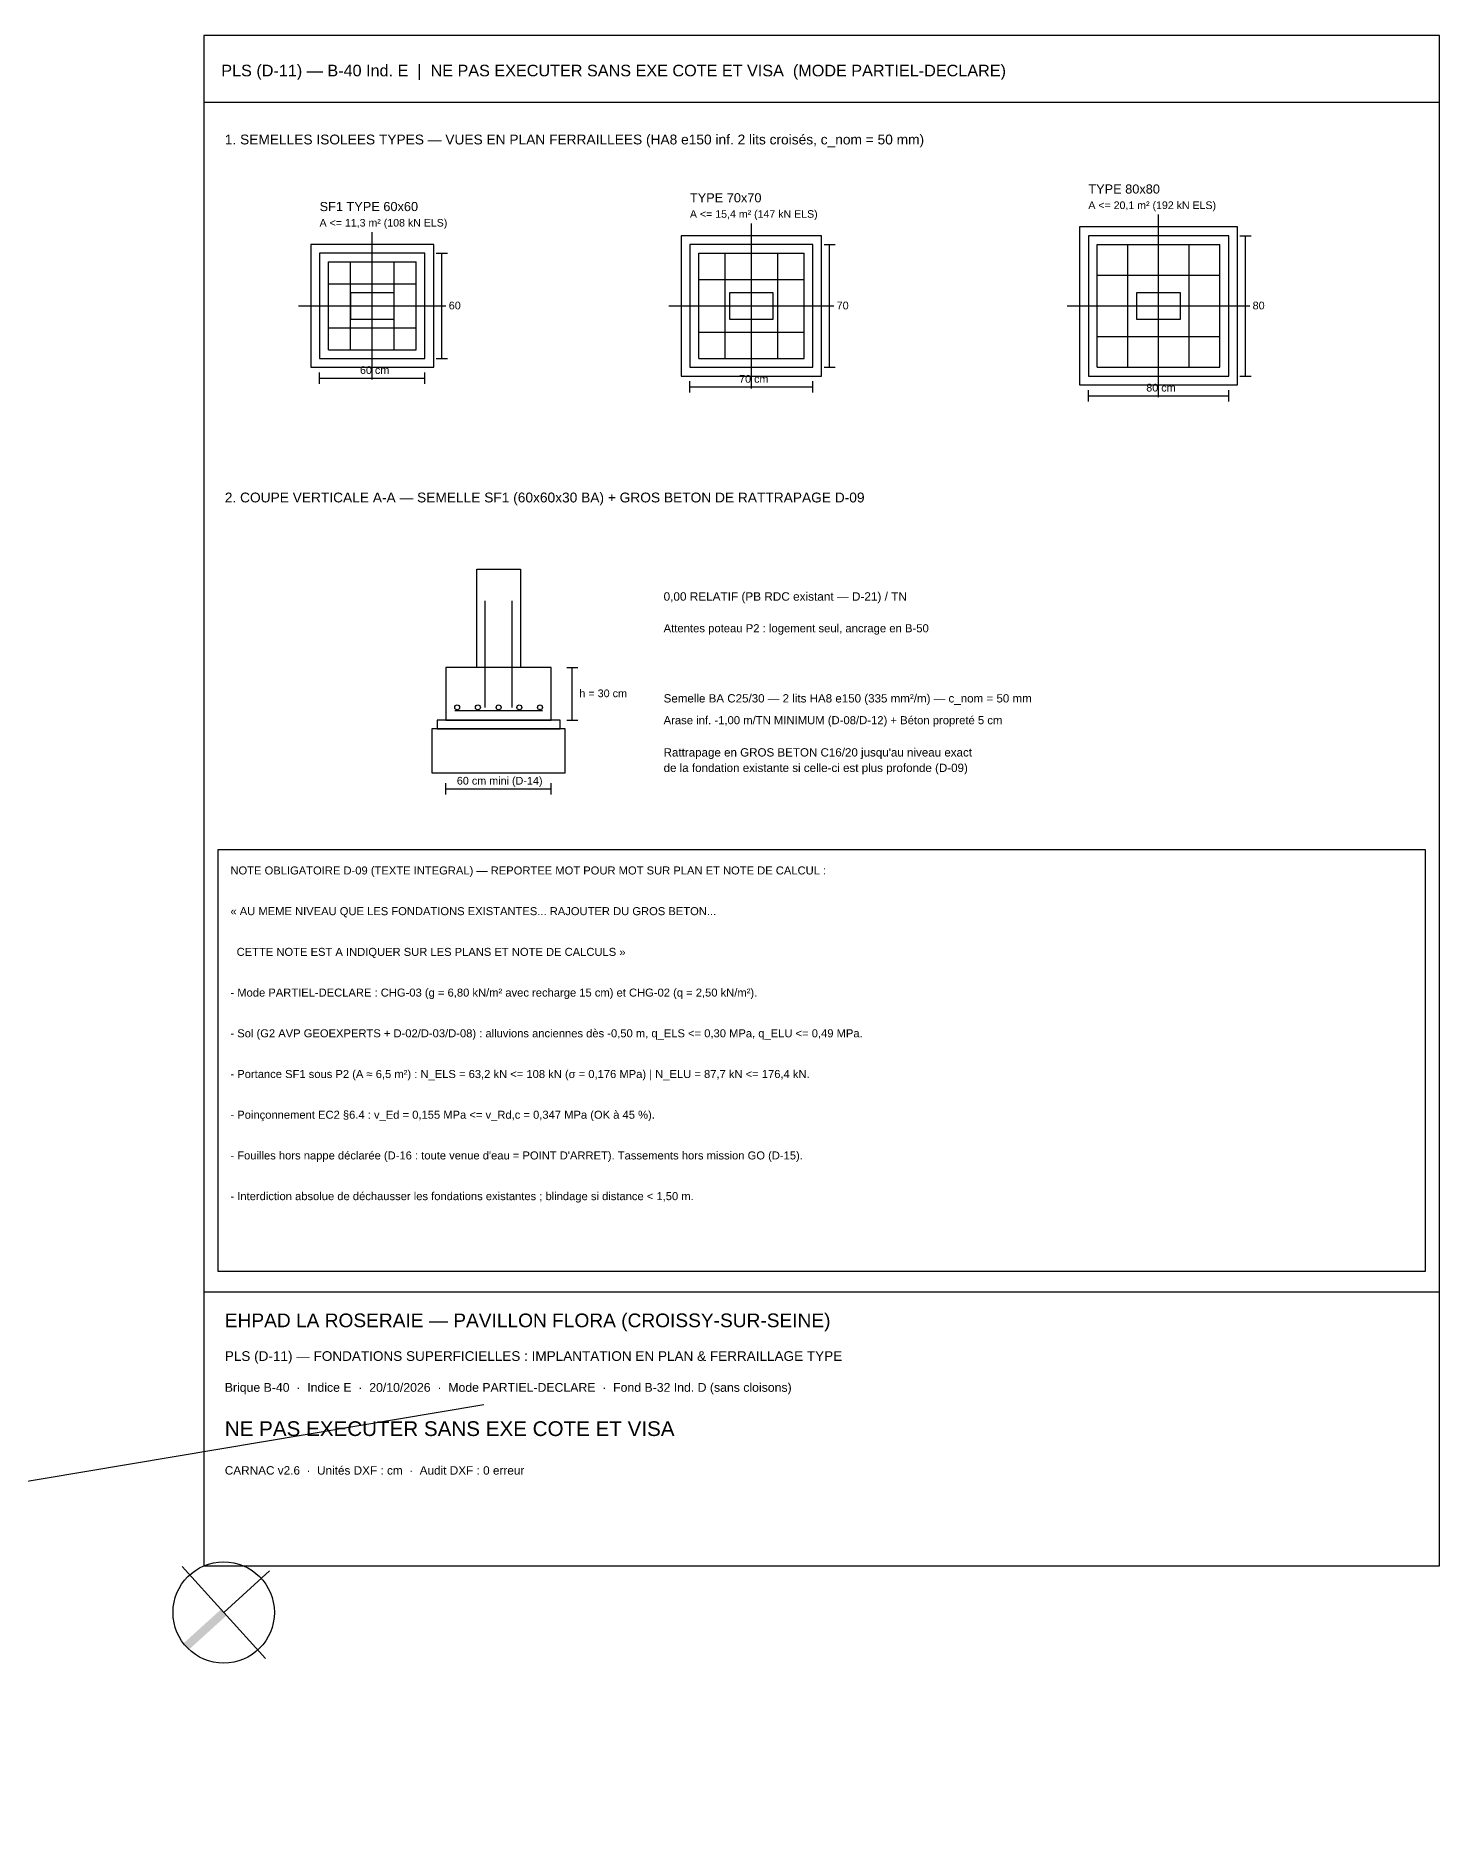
# Model space of a CAD drawing. Header units: centimetres. Extents: x 7169 to 12020, y 3983 to 6520.
# Drawn here: x 10021 to 12020, y 3983 to 6520 of the extents above; entities that cross this region are included whole.
import ezdxf

# ---------------------------------------------------------------- set-up
doc = ezdxf.new("R2010")
doc.units = ezdxf.units.CM
for name, color, linetype in [('070_trait-fin', 9, 'Continuous'), ('FOND-ACIER-INF', 3, 'Continuous'), ('FOND-ACIER-SUP', 4, 'Continuous'), ('FOND-AXES', 1, 'Continuous'), ('FOND-CARTOUCHE', 7, 'Continuous'), ('FOND-COFFRAGE', 5, 'Continuous'), ('FOND-COTATION', 8, 'Continuous'), ('FOND-GROS-BETON', 30, 'Continuous'), ('FOND-HABILLAGE-TEXTE', 7, 'Continuous')]:
    doc.layers.add(name, color=color, linetype=linetype)
doc.styles.get("Standard").update_dxf_attribs({"font": 'arial.ttf'})

# ---------------------------------------------------------------- blocks, each defined once
blk = doc.blocks.new('NORD')
for p, q in [((-149.9, 0), (149.9, 0)), ((0, 0), (0, -149.9))]:
    blk.add_line(p, q)
blk.add_circle((0, 0), 122.5)
blk.add_solid([(-10, 122.1), (10, 122.1), (-10, 0), (10, 0)])

msp = doc.modelspace()

# ---------------------------------------------------------------- linework, layer by layer
at = {"layer": '070_trait-fin'}
msp.add_line((10659, 4569.3), (7169.1, 3983.1), dxfattribs=at)
at = {"layer": 'FOND-ACIER-INF'}
for p, q in [((11532.5, 6047.5), (11532.5, 6222.5)), ((11532.5, 6222.5), (11707.5, 6222.5)), ((11576.2, 6047.5), (11576.2, 6222.5)), ((11620, 6047.5), (11620, 6222.5)), ((11663.8, 6047.5), (11663.8, 6222.5)), ((11707.5, 6047.5), (11707.5, 6222.5)), ((10437.5, 6072.5), (10437.5, 6197.5)), ((10437.5, 6197.5), (10562.5, 6197.5)), ((10468.8, 6072.5), (10468.8, 6197.5)), ((10500, 6072.5), (10500, 6197.5)), ((10531.2, 6072.5), (10531.2, 6197.5)), ((10562.5, 6072.5), (10562.5, 6197.5)), ((10965, 6060), (10965, 6210)), ((10965, 6210), (11115, 6210)), ((11002.5, 6060), (11002.5, 6210)), ((11040, 6060), (11040, 6210)), ((11077.5, 6060), (11077.5, 6210)), ((11115, 6060), (11115, 6210)), ((10437.5, 6166.2), (10562.5, 6166.2)), ((10965, 6172.5), (11115, 6172.5)), ((11532.5, 6178.8), (11707.5, 6178.8)), ((10437.5, 6135), (10562.5, 6135)), ((10965, 6135), (11115, 6135)), ((11532.5, 6135), (11707.5, 6135)), ((10437.5, 6103.8), (10562.5, 6103.8)), ((10965, 6097.5), (11115, 6097.5)), ((11532.5, 6091.2), (11707.5, 6091.2)), ((10437.5, 6072.5), (10562.5, 6072.5)), ((10965, 6060), (11115, 6060)), ((11532.5, 6047.5), (11707.5, 6047.5)), ((10617.5, 5558.5), (10742.5, 5558.5))]:
    msp.add_line(p, q, dxfattribs=at)
for centre in [(10621, 5563), (10650.5, 5563), (10680, 5563), (10709.5, 5563), (10739, 5563)]:
    msp.add_circle(centre, 3.5, dxfattribs=at)
at = {"layer": 'FOND-ACIER-SUP'}
for p, q in [((10660.8, 5563), (10660.8, 5715)), ((10699.2, 5563), (10699.2, 5715))]:
    msp.add_line(p, q, dxfattribs=at)
at = {"layer": 'FOND-AXES'}
for p, q in [((11040, 6017.5), (11040, 6252.5)), ((11620, 6005), (11620, 6265)), ((10500, 6030), (10500, 6240)), ((10395, 6135), (10605, 6135)), ((10922.5, 6135), (11157.5, 6135)), ((11490, 6135), (11750, 6135))]:
    msp.add_line(p, q, dxfattribs=at)
for points in [[(10260, 6425), (12020, 6425), (12020, 6520), (10260, 6520), (10260, 6425)], [(10280, 4760), (12000, 4760), (12000, 5360), (10280, 5360), (10280, 4760)]]:
    msp.add_lwpolyline(points, dxfattribs=at)
at = {"layer": 'FOND-CARTOUCHE'}
for points in [[(10260, 4340), (12020, 4340), (12020, 6520), (10260, 6520), (10260, 4340)], [(10260, 4340), (12020, 4340), (12020, 4730), (10260, 4730), (10260, 4340)]]:
    msp.add_lwpolyline(points, dxfattribs=at)
at = {"layer": 'FOND-COFFRAGE'}
for points in [[(10952.5, 6047.5), (11127.5, 6047.5), (11127.5, 6222.5), (10952.5, 6222.5), (10952.5, 6047.5)], [(11520, 6035), (11720, 6035), (11720, 6235), (11520, 6235), (11520, 6035)], [(10425, 6060), (10575, 6060), (10575, 6210), (10425, 6210), (10425, 6060)], [(10468.8, 6116.2), (10531.2, 6116.2), (10531.2, 6153.8), (10468.8, 6153.8), (10468.8, 6116.2)], [(11008.8, 6116.2), (11071.2, 6116.2), (11071.2, 6153.8), (11008.8, 6153.8), (11008.8, 6116.2)], [(11588.8, 6116.2), (11651.2, 6116.2), (11651.2, 6153.8), (11588.8, 6153.8), (11588.8, 6116.2)], [(10648.8, 5620), (10648.8, 5760), (10711.2, 5760), (10711.2, 5620)], [(10605, 5545), (10755, 5545), (10755, 5620), (10605, 5620), (10605, 5545)], [(10592.5, 5532.5), (10767.5, 5532.5), (10767.5, 5545), (10592.5, 5545), (10592.5, 5532.5)]]:
    msp.add_lwpolyline(points, dxfattribs=at)
at = {"layer": 'FOND-COTATION'}
for p, q in [((11143.5, 6222.5), (11159.5, 6222.5)), ((11151.5, 6047.5), (11151.5, 6222.5)), ((11736, 6235), (11752, 6235)), ((11744, 6035), (11744, 6235)), ((10591, 6210), (10607, 6210)), ((10599, 6060), (10599, 6210)), ((10425, 6024), (10425, 6040)), ((10575, 6024), (10575, 6040)), ((10591, 6060), (10607, 6060)), ((11143.5, 6047.5), (11159.5, 6047.5)), ((10425, 6032), (10575, 6032)), ((10952.5, 6011.5), (10952.5, 6027.5)), ((10952.5, 6019.5), (11127.5, 6019.5)), ((11127.5, 6011.5), (11127.5, 6027.5)), ((11520, 5999), (11520, 6015)), ((11720, 5999), (11720, 6015)), ((11736, 6035), (11752, 6035)), ((11520, 6007), (11720, 6007)), ((10777, 5620), (10793, 5620)), ((10785, 5545), (10785, 5620)), ((10777, 5545), (10793, 5545)), ((10605, 5439), (10605, 5455)), ((10755, 5439), (10755, 5455)), ((10605, 5447), (10755, 5447))]:
    msp.add_line(p, q, dxfattribs=at)
at = {"layer": 'FOND-GROS-BETON'}
for points in [[(11507.5, 6022.5), (11732.5, 6022.5), (11732.5, 6247.5), (11507.5, 6247.5), (11507.5, 6022.5)], [(10412.5, 6047.5), (10587.5, 6047.5), (10587.5, 6222.5), (10412.5, 6222.5), (10412.5, 6047.5)], [(10940, 6035), (11140, 6035), (11140, 6235), (10940, 6235), (10940, 6035)], [(10585, 5470), (10775, 5470), (10775, 5532.5), (10585, 5532.5), (10585, 5470)]]:
    msp.add_lwpolyline(points, dxfattribs=at)

# ---------------------------------------------------------------- block references
at = {"layer": '070_trait-fin', "xscale": 0.5892211539267361, "yscale": 0.5892211539267361, "zscale": 0.5892211539267361, "rotation": 132.2354592550134}
msp.add_blockref('NORD', (10288.4, 4273.6), dxfattribs=at)

# ---------------------------------------------------------------- texts
at = {"layer": 'FOND-ACIER-INF'}
msp.add_text('Semelle BA C25/30 — 2 lits HA8 e150 (335 mm²/m) — c_nom = 50 mm', height=11.8, dxfattribs=at).set_placement((10915, 5570))
at = {"layer": 'FOND-ACIER-SUP'}
msp.add_text('Attentes poteau P2 : logement seul, ancrage en B-50', height=11.5, dxfattribs=at).set_placement((10915, 5670))
at = {"layer": 'FOND-AXES'}
for s, height, p in [('PLS (D-11) — B-40 Ind. E  |  NE PAS EXECUTER SANS EXE COTE ET VISA  (MODE PARTIEL-DECLARE)', 16.5, (10285, 6462)), ('0,00 RELATIF (PB RDC existant — D-21) / TN', 12, (10915, 5715)), ('NOTE OBLIGATOIRE D-09 (TEXTE INTEGRAL) — REPORTEE MOT POUR MOT SUR PLAN ET NOTE DE CALCUL :', 11.4, (10298, 5325)), ('« AU MEME NIVEAU QUE LES FONDATIONS EXISTANTES... RAJOUTER DU GROS BETON...', 11.4, (10298, 5267)), ('  CETTE NOTE EST A INDIQUER SUR LES PLANS ET NOTE DE CALCULS »', 11.4, (10298, 5209)), ('NE PAS EXECUTER SANS EXE COTE ET VISA', 21, (10290, 4525))]:
    msp.add_text(s, height=height, dxfattribs=at).set_placement(p)
at = {"layer": 'FOND-CARTOUCHE'}
for s, height, p in [('EHPAD LA ROSERAIE — PAVILLON FLORA (CROISSY-SUR-SEINE)', 19.5, (10290, 4680)), ('PLS (D-11) — FONDATIONS SUPERFICIELLES : IMPLANTATION EN PLAN & FERRAILLAGE TYPE', 13.8, (10290, 4632)), ('Brique B-40  ·  Indice E  ·  20/10/2026  ·  Mode PARTIEL-DECLARE  ·  Fond B-32 Ind. D (sans cloisons)', 12.5, (10290, 4588)), ('CARNAC v2.6  ·  Unités DXF : cm  ·  Audit DXF : 0 erreur', 12, (10290, 4470))]:
    msp.add_text(s, height=height, dxfattribs=at).set_placement(p)
at = {"layer": 'FOND-COFFRAGE'}
for s, height, p in [('TYPE 70x70', 13, (10952.5, 6282.5)), ('TYPE 80x80', 13, (11520, 6295)), ('SF1 TYPE 60x60', 13, (10425, 6270)), ('Arase inf. -1,00 m/TN MINIMUM (D-08/D-12) + Béton propreté 5 cm', 11.5, (10915, 5539))]:
    msp.add_text(s, height=height, dxfattribs=at).set_placement(p)
at = {"layer": 'FOND-COTATION'}
for s, p in [('60', (10609, 6130)), ('70', (11161.5, 6130)), ('80', (11754, 6130)), ('60 cm', (10482.5, 6038)), ('70 cm', (11022.5, 6025.5)), ('80 cm', (11602.5, 6013)), ('h = 30 cm', (10795, 5577.5)), ('60 cm mini (D-14)', (10620.5, 5453))]:
    msp.add_text(s, height=11, dxfattribs=at).set_placement(p)
at = {"layer": 'FOND-GROS-BETON'}
for s, p in [("Rattrapage en GROS BETON C16/20 jusqu'au niveau exact", (10915, 5493)), ('de la fondation existante si celle-ci est plus profonde (D-09)', (10915, 5471))]:
    msp.add_text(s, height=11.8, dxfattribs=at).set_placement(p)
at = {"layer": 'FOND-HABILLAGE-TEXTE'}
for s, height, p in [('1. SEMELLES ISOLEES TYPES — VUES EN PLAN FERRAILLEES (HA8 e150 inf. 2 lits croisés, c_nom = 50 mm)', 14, (10290, 6365)), ('A <= 15,4 m² (147 kN ELS)', 10.8, (10952.5, 6260.5)), ('A <= 20,1 m² (192 kN ELS)', 10.8, (11520, 6273)), ('A <= 11,3 m² (108 kN ELS)', 10.8, (10425, 6248)), ('2. COUPE VERTICALE A-A — SEMELLE SF1 (60x60x30 BA) + GROS BETON DE RATTRAPAGE D-09', 14, (10290, 5855)), ('- Mode PARTIEL-DECLARE : CHG-03 (g = 6,80 kN/m² avec recharge 15 cm) et CHG-02 (q = 2,50 kN/m²).', 11.4, (10298, 5151)), ('- Sol (G2 AVP GEOEXPERTS + D-02/D-03/D-08) : alluvions anciennes dès -0,50 m, q_ELS <= 0,30 MPa, q_ELU <= 0,49 MPa.', 11.4, (10298, 5093)), ('- Portance SF1 sous P2 (A ≈ 6,5 m²) : N_ELS = 63,2 kN <= 108 kN (σ = 0,176 MPa) | N_ELU = 87,7 kN <= 176,4 kN.', 11.4, (10298, 5035)), ('- Poinçonnement EC2 §6.4 : v_Ed = 0,155 MPa <= v_Rd,c = 0,347 MPa (OK à 45 %).', 11.4, (10298, 4977)), ("- Fouilles hors nappe déclarée (D-16 : toute venue d'eau = POINT D'ARRET). Tassements hors mission GO (D-15).", 11.4, (10298, 4919)), ('- Interdiction absolue de déchausser les fondations existantes ; blindage si distance < 1,50 m.', 11.4, (10298, 4861))]:
    msp.add_text(s, height=height, dxfattribs=at).set_placement(p)

doc.saveas('drawing.dxf')
